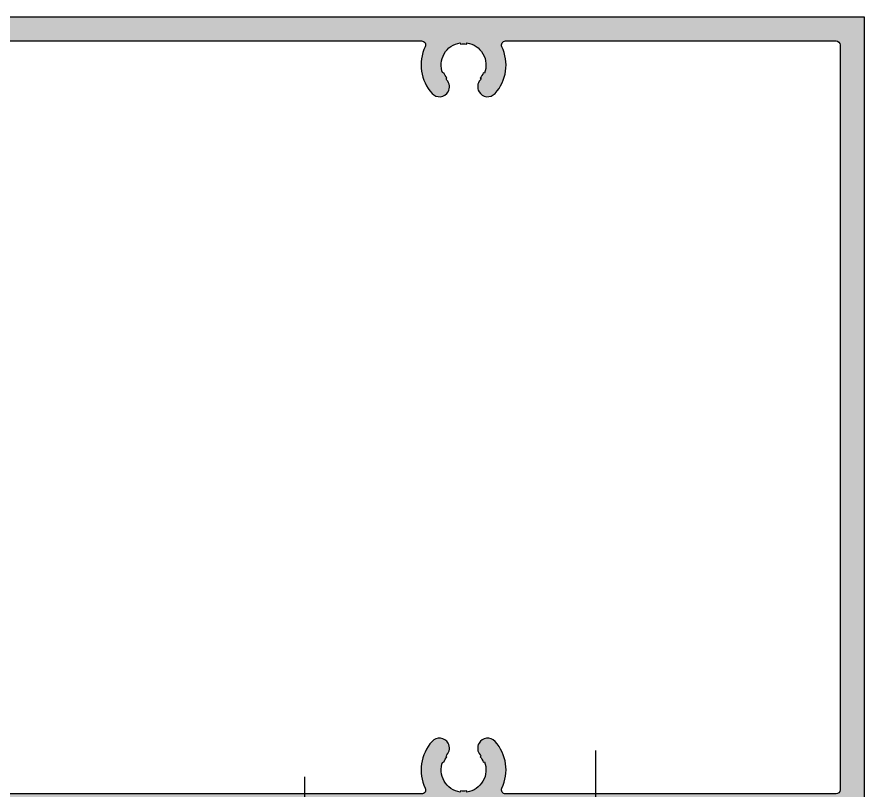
# Model space of a CAD drawing. Header units: millimetres. Extents: x 12351878 to 12381578, y 696206 to 738256.
# Drawn here: x 12356878.7 to 12356984.5, y 717282.3 to 717378.8 of the extents above; entities that cross this region are included whole.
import ezdxf

# ---------------------------------------------------------------- set-up
doc = ezdxf.new("R2010")
doc.units = ezdxf.units.MM
doc.header["$LTSCALE"] = 1000
doc.linetypes.add('CENTER2', pattern=[28.575000000000003, 19.05, -3.175, 3.175, -3.175])
for name, color, linetype in [('EXTRUSION1', 4, 'Continuous'), ('FASTENER', 191, 'Continuous'), ('SYMBOL', 7, 'Continuous'), ('型材断面填充', 254, 'Continuous')]:
    doc.layers.add(name, color=color, linetype=linetype)

# ---------------------------------------------------------------- blocks, each defined once
blk = doc.blocks.new('20211013-LC08')
at = {"layer": '型材断面填充', "linetype": 'ByBlock'}
h = blk.add_hatch(color=256, dxfattribs=at)
edge = h.paths.add_edge_path(flags=16)
edge.add_line((53.99997437780257, 46.99991090777621), (66.76642153254579, 46.99991090777621))
edge.add_arc((66.76642153254585, 46.49991090838004), 0.4999999993961737, -25.53322897587941, 90.00000000000648, ccw=False)
edge.add_arc((71.99996717384073, 43.99991090573047), 5.29999999998008, 154.4667710239566, 222.0225913319557)
edge.add_arc((68.99129939067411, 41.28874544225269), 1.250000000002382, 222.0225913320071, 330.0000000004406)
edge.add_arc((68.99129939069343, 41.28874544226588), 1.249999999992254, 329.9999999994743, 402.022591336981)
edge.add_arc((71.99996717367489, 43.99991090600588), 2.800000000023434, 218.519624259868, 222.0225913362116, ccw=False)
edge.add_line((69.80926146838101, 42.25611948702135), (69.92662070260485, 42.34953688445967))
edge.add_arc((71.99996717379726, 43.99991090580745), 2.649999999989746, 201.4803757469476, 218.5196242551439, ccw=False)
edge.add_line((69.53402811000342, 43.02952720149187), (69.39444665357223, 42.97459982200235))
edge.add_arc((71.99996717383682, 43.99991090576786), 2.800000000002193, 98.51962425416002, 201.4803757459715, ccw=False)
edge.add_line((71.58515235902087, 46.76901340828044), (71.60737458123913, 46.6206686313526))
edge.add_arc((71.9999671738351, 43.99991090576441), 2.649999999998381, 81.48037574577779, 98.51962425422221, ccw=False)
edge.add_line((72.39255976643108, 46.6206686313526), (72.41478198864934, 46.76901340826589))
edge.add_arc((71.99996717385912, 43.99991090577103), 2.799999999980847, -21.480375745893127, 81.48037574630712, ccw=False)
edge.add_line((74.60548769410525, 42.9745998220169), (74.46590623765587, 43.02952720149187))
edge.add_arc((71.99996717388338, 43.99991090575075), 2.649999999949123, 321.4803757457237, 338.51962425402405, ccw=False)
edge.add_line((74.07331364506899, 42.34953688445967), (74.19067287929283, 42.25611948702135))
edge.add_arc((71.99996717379962, 43.99991090575573), 2.800000000023606, 317.97740866787603, 321.48037574667705, ccw=False)
edge.add_arc((75.00863495696231, 41.28874544223761), 1.249999999978189, 137.9774086669787, 209.9999999994016)
edge.add_arc((75.00863495697794, 41.28874544228336), 1.250000000014605, 210.0000000008594, 317.9774086800728)
edge.add_arc((71.9999671737001, 43.99991090471462), 5.299999999374363, 317.9774086801028, 385.5332289805327)
edge.add_arc((77.23351281479674, 46.4999109077758), 0.5000000000004192, 89.99999999997073, 205.5332289806453, ccw=False)
edge.add_line((77.233512814797, 46.99991090777621), (144.7664220869701, 46.99991090778349))
edge.add_arc((144.7664220869692, 46.49991090838878), 0.49999999939471, -25.53322899462478, 89.99999999989899, ccw=False)
edge.add_arc((149.9999677274552, 43.99991090404657), 5.299999999981182, 154.4667710054444, 222.022591332005)
edge.add_arc((146.9912999442908, 41.28874544056467), 1.250000000002372, 222.0225913320076, 330.0000000004409)
edge.add_arc((146.9912999443055, 41.28874544058154), 1.249999999998106, 329.9999999994343, 402.0225913369612)
edge.add_arc((149.9999677271627, 43.99991090431307), 2.799999999919585, 218.5196242614343, 222.0225913377942, ccw=False)
edge.add_line((147.8092620219977, 42.25611948533333), (147.9266212562216, 42.34953688277164))
edge.add_arc((149.999967727414, 43.99991090411942), 2.649999999989757, 201.4803757469475, 218.5196242551437, ccw=False)
edge.add_line((147.5340286636201, 43.02952719980385), (147.3944472071889, 42.97459982031432))
edge.add_arc((149.9999677274535, 43.99991090407984), 2.80000000000218, 98.51962425415968, 201.4803757459716, ccw=False)
edge.add_line((149.5851529126376, 46.76901340659242), (149.6073751348558, 46.62066862966458))
edge.add_arc((149.9999677274518, 43.99991090407639), 2.649999999998381, 81.48037574577779, 98.51962425422221, ccw=False)
edge.add_line((150.3925603200478, 46.62066862966458), (150.414782542266, 46.76901340657787))
edge.add_arc((149.9999677274758, 43.99991090408301), 2.799999999980847, -21.480375745893127, 81.48037574630712, ccw=False)
edge.add_line((152.605488247722, 42.97459982032888), (152.4659067912726, 43.02952719981113))
edge.add_arc((149.9999677274726, 43.99991090406819), 2.649999999973993, 321.48037574600085, 338.5196242542779, ccw=False)
edge.add_line((152.0733141986857, 42.34953688277164), (152.1906734329095, 42.25611948533333))
edge.add_arc((149.9999677275356, 43.99991090407109), 2.799999999932391, 317.9774086663015, 321.48037574510306, ccw=False)
edge.add_arc((153.0086355105873, 41.28874544055289), 1.249999999986976, 137.9774086670961, 209.9999999993435)
edge.add_arc((153.0086355105909, 41.28874544059182), 1.250000000009618, 210.0000000008049, 317.9774086800838)
edge.add_arc((149.9999677273191, 43.99991090303279), 5.299999999371392, 317.9774086799838, 385.533228998954)
edge.add_arc((155.2335133676093, 46.49991090777562), 0.5000000000005931, 89.99999999995771, 205.5332289990933, ccw=False)
edge.add_line((155.2335133676097, 46.99991090777621), (196.4999677271699, 46.99991090777621))
edge.add_arc((196.4999677271699, 46.49991090777621), 0.5, 0, 90, ccw=False)
edge.add_line((196.9999677271699, 46.49991090777621), (196.9999677271699, -46.50008909222379))
edge.add_arc((196.4999677271699, -46.50008909222379), 0.5, -90, 0, ccw=False)
edge.add_line((196.4999677271699, -47.00008909222379), (155.2335133676133, -47.00008909222379))
edge.add_arc((155.2335133676156, -46.5000890922238), 0.4999999999999858, 154.4667710007965, 269.9999999997362, ccw=False)
edge.add_arc((149.9999677273393, -44.00008908745983), 5.299999999368604, 334.4667710007855, 402.0225913199562)
edge.add_arc((153.0086355106085, -41.28892362502452), 1.25000000001255, 42.02259131977456, 149.9999999989047)
edge.add_arc((153.0086355106077, -41.28892362497469), 1.249999999986926, 150.0000000008638, 222.0225913322514)
edge.add_arc((149.9999677273684, -44.00008908849994), 2.800000000076552, 38.519624252630024, 42.0225913315266, ccw=False)
edge.add_line((152.1906734329241, -42.25629766975908), (152.0733141987039, -42.34971506719739))
edge.add_arc((149.9999677274898, -44.00008908849453), 2.64999999997516, 21.48037574572578, 38.5196242539954, ccw=False)
edge.add_line((152.4659067912908, -43.02970538423688), (152.6054882477438, -42.97477800475463))
edge.add_arc((149.999967727488, -44.00008908850851), 2.799999999989722, -81.480375746135, 21.480375745816218, ccw=False)
edge.add_line((150.4147825422879, -46.76919159101089), (150.392560320066, -46.6208468140976))
edge.add_arc((149.99996772747, -44.0000890885167), 2.649999999991179, 261.4803757457545, 278.51962425424557, ccw=False)
edge.add_line((149.607375134874, -46.6208468140976), (149.5851529126594, -46.76919159102545))
edge.add_arc((149.9999677274742, -44.00008908850853), 2.800000000006301, 158.519624254157, 261.4803757458765, ccw=False)
edge.add_line((147.3944472072035, -42.97477800474735), (147.5340286636383, -43.02970538423688))
edge.add_arc((149.9999677274603, -44.00008908856869), 2.650000000021864, 141.48037574496, 158.5196242529483, ccw=False)
edge.add_line((147.9266212562397, -42.34971506720467), (147.8092620220159, -42.25629766976635))
edge.add_arc((149.9999677273904, -44.00008908887715), 2.800000000165182, 137.977408662924, 141.4803757391383, ccw=False)
edge.add_arc((146.9912999443307, -41.28892362501345), 1.249999999991446, 317.9774086631439, 390.000000000683)
edge.add_arc((146.9912999443087, -41.28892362498831), 1.249999999998, 29.99999999917895, 137.9774086679419)
edge.add_arc((149.9999677274575, -44.00008908847506), 5.299999999968509, 137.9774086678316, 205.5332289948497)
edge.add_arc((144.7664220870039, -46.50008909283704), 0.4999999993867543, -90.00000000053092, 25.53322899514751, ccw=False)
edge.add_line((144.7664220869992, -47.00008909222379), (77.23351281481882, -47.00008909222379))
edge.add_arc((77.23351281482384, -46.50008909222234), 0.5000000000014495, 154.4667710195427, 269.99999999942514, ccw=False)
edge.add_arc((71.99996717373301, -44.00008908917734), 5.299999999361121, 334.4667710195803, 402.0225913200348)
edge.add_arc((75.00863495699468, -41.2889236267477), 1.250000000014449, 42.02259132006964, 149.9999999990196)
edge.add_arc((75.00863495699092, -41.28892362669864), 1.249999999986662, 150.0000000008809, 222.0225913327392)
edge.add_arc((71.99996717384312, -44.00008909023255), 2.800000000014636, 38.51962425404338, 42.02259133269388, ccw=False)
edge.add_line((74.19067287930739, -42.2562976714762), (74.07331364508718, -42.3497150689218))
edge.add_arc((71.99996717389568, -44.00008909021628), 2.649999999955842, 21.48037574599772, 38.51962425425461, ccw=False)
edge.add_line((74.46590623767406, -43.029705385954), (74.60548769412708, -42.97477800647903))
edge.add_arc((71.99996717388368, -44.00008909023474), 2.799999999978886, -81.4803757463576, 21.48037574594349, ccw=False)
edge.add_line((72.41478198867117, -46.76919159272802), (72.3925597664529, -46.62084681581473))
edge.add_arc((71.99996717385511, -44.00008909022291), 2.650000000002241, 261.4803757457505, 278.5196242542495, ccw=False)
edge.add_line((71.60737458125732, -46.62084681581473), (71.5851523590427, -46.76919159274257))
edge.add_arc((71.9999671738575, -44.00008909022566), 2.800000000006301, 158.519624254157, 261.4803757458765, ccw=False)
edge.add_line((69.39444665358678, -42.97477800646448), (69.53402811002161, -43.029705385954))
edge.add_arc((71.99996717384359, -44.00008909028582), 2.650000000021877, 141.4803757449602, 158.5196242529484, ccw=False)
edge.add_line((69.92662070262304, -42.3497150689218), (69.8092614683992, -42.25629767148348))
edge.add_arc((71.99996717377765, -44.00008909059759), 2.800000000170301, 137.9774086629272, 141.4803757391351, ccw=False)
edge.add_arc((68.99129939071763, -41.28892362673096), 1.249999999988519, 317.9774086630466, 390.0000000007806)
edge.add_arc((68.99129939069567, -41.28892362671479), 1.24999999999945, 29.99999999963546, 137.9774086678739)
edge.add_arc((71.99996717385162, -44.00008909019645), 5.29999999997183, 137.9774086679079, 205.5332289760399)
edge.add_arc((66.76642153256729, -46.50008909283913), 0.4999999993919266, -89.9999999999626, 25.533228975726388, ccw=False)
edge.add_line((66.76642153256762, -47.00008909223106), (53.99997437780257, -47.00008909222379))
edge.add_arc((53.99997437780257, -46.50008909222379), 0.5, 180, 270, ccw=False)
edge.add_line((53.49997437780257, -46.50008909222379), (53.49997437780257, -41.04928275360726))
edge.add_arc((52.99997437780586, -41.04928275360934), 0.4999999999967102, 2.385670455487852e-10, 60.25511870350346)
edge.add_line((53.24804384697927, -40.61516118254804), (48.75187982433636, -38.04592459819105))
edge.add_arc((48.99994929351042, -37.61180302713355), 0.4999999999937293, 179.9999999998022, 240.2551187032219, ccw=False)
edge.add_line((48.49994929351669, -37.61180302713183), (48.49994929351669, -21.42003070778446))
edge.add_line((48.49994929351669, -21.42003070778446), (51.49994818768027, -19.42003352999745))
edge.add_line((51.49994818768027, -19.42003352999745), (51.49995242101431, -10.58014171368268))
edge.add_line((51.49995242101431, -10.58014171368268), (48.49994929351669, -8.580141713682679))
edge.add_line((48.49994929351669, -8.580141713682679), (48.49994929351669, 37.61162484268425))
edge.add_arc((48.99994929351669, 37.61162484268026), 0.5, 119.74488129671559, 179.9999999995432, ccw=False)
edge.add_line((48.75187982433999, 38.04574641374347), (53.24804384697927, 40.61498299810046))
edge.add_arc((52.99997437780144, 41.04910456916433), 0.5000000000011351, 299.7448812967912, 359.9999999994675)
edge.add_line((53.49997437780257, 41.04910456915968), (53.49997437780257, 46.49991090777621))
edge.add_arc((53.99997437780257, 46.49991090777621), 0.5, 90, 180, ccw=False)
edge = h.paths.add_edge_path()
edge.add_arc((46.49994929364766, -48.0000890923402), 1, 89.99999999583122, 180, ccw=False)
edge.add_line((46.49994929372042, -47.0000890923402), (46.69997437796701, -47.00008909235476))
edge.add_arc((46.69997437795246, -47.30008909233584), 0.2999999999810825, 1.3895942174713127e-09, 89.99999999722081, ccw=False)
edge.add_line((46.99997437793354, -47.30008909232856), (46.99997437793354, -48.00008909235476))
edge.add_arc((47.49997437792626, -48.00008909234748), 0.499999999992724, 180.0000000008338, 270.0000000008338)
edge.add_line((47.49997437793354, -48.5000890923402), (48.61719215938865, -48.5000890923402))
edge.add_arc((48.61719215939673, -48.00008909234897), 0.4999999999912319, 269.9999999990742, 299.7448812962232)
edge.add_line((48.86526162856535, -48.4342106634067), (50.24804384711024, -47.64404939566157))
edge.add_arc((49.99997437793566, -47.20992782459959), 0.4999999999978795, 299.7448812965748, 359.9999999996841)
edge.add_line((50.49997437793354, -47.20992782460235), (50.49997437793354, -42.79025036010717))
edge.add_arc((49.9999743779349, -42.79025036010413), 0.4999999999986429, 359.9999999996523, 420.2551187019345)
edge.add_line((50.24804384712115, -42.35612878904794), (48.86526162856899, -41.56596752128098))
edge.add_arc((48.61719215938529, -42.00008909234027), 0.5000000000000704, 60.25511870236548, 90.00000000003176)
edge.add_line((48.61719215938501, -41.5000890923402), (47.49997437793354, -41.50008909235476))
edge.add_arc((47.49997437793354, -42.00008909235476), 0.5, 90, 180)
edge.add_line((46.99997437793354, -42.00008909235476), (46.99997437792626, -42.70008909238095))
edge.add_arc((46.69997437794154, -42.70008909238459), 0.2999999999847205, -90.00000000347399, 6.947971087356564e-10, ccw=False)
edge.add_line((46.69997437792335, -43.00008909236931), (46.49994929357854, -43.00008909235476))
edge.add_arc((46.49994929365298, -42.0000890923528), 1.000000000001954, 180.0000423202709, 269.9999999957347, ccw=False)
edge.add_line((45.4999492936513, -42.00008983098087), (45.49993062815338, -16.72968895944359))
edge.add_arc((45.6999306281559, -16.72968881171758), 0.2000000000025727, 60.88226258502402, 180.0000423203843, ccw=False)
edge.add_line((45.79725179941306, -16.55496448706253), (48.20262716152502, -17.89475474253413))
edge.add_arc((48.29994833278484, -17.72003041788361), 0.1999999999999119, 240.8822625837279, 359.9999584659344)
edge.add_line((48.4999483327847, -17.72003056286485), (48.49995227616455, -12.28014185873326))
edge.add_arc((48.29995227616417, -12.28014171375392), 0.200000000000432, 359.9999584664794, 479.1177374160187)
edge.add_line((48.20263110490487, -12.10541738910251), (45.79727371288027, -13.44519763524295))
edge.add_arc((45.69995254162206, -13.27047331058973), 0.2000000000014782, 180.0000089597035, 299.11773741549325, ccw=False)
edge.add_line((45.49995254162059, -13.270473341865), (45.49994929364766, 7.499917070163065))
edge.add_arc((44.99994929364765, 7.499916991975633), 0.5000000000000132, 8.959619687905531e-06, 90.00001743023843)
edge.add_line((44.99994914154013, 7.999916991975624), (24.99994914161289, 7.9999109076889))
edge.add_arc((24.99994929372225, 7.499910907687092), 0.5000000000018305, 90.00001743044888, 179.9999999997929)
edge.add_line((24.49994929372042, 7.4999109076889), (24.49994929372042, 4.9999109076889))
edge.add_arc((24.99994929372042, 4.9999109076889), 0.5, 180, 270)
edge.add_line((24.99994929372042, 4.4999109076889), (26.99994929372042, 4.4999109076889))
edge.add_arc((26.99994929372042, 3.9999109076889), 0.5, 0, 90, ccw=False)
edge.add_line((27.49994929372042, 3.9999109076889), (27.49994929372042, 2.9999109076889))
edge.add_arc((26.99994929372042, 2.9999109076889), 0.5, -90, 0, ccw=False)
edge.add_line((26.99994929372042, 2.4999109076889), (22.99994929372042, 2.4999109076889))
edge.add_arc((22.99994929372042, 2.9999109076889), 0.5, 180, 270, ccw=False)
edge.add_line((22.49994929372042, 2.9999109076889), (22.49994929372042, 7.4999109076889))
edge.add_arc((21.99994929372042, 7.4999109076889), 0.5, 0, 90)
edge.add_line((21.99994929372042, 7.9999109076889), (2.49994929372042, 7.9999109076889))
edge.add_arc((2.49994929372042, 7.4999109076889), 0.5, 90, 180)
edge.add_line((1.99994929372042, 7.4999109076889), (1.99994929372042, 5.9999109076889))
edge.add_arc((2.49994929372042, 5.9999109076889), 0.5, 180, 270)
edge.add_line((2.49994929372042, 5.4999109076889), (4.49994929372042, 5.4999109076889))
edge.add_arc((4.49994929372042, 4.9999109076889), 0.5, 0, 90, ccw=False)
edge.add_line((4.99994929372042, 4.9999109076889), (4.99994929372042, 3.9999109076889))
edge.add_arc((4.49994929372042, 3.9999109076889), 0.5, -90, 0, ccw=False)
edge.add_line((4.49994929372042, 3.4999109076889), (0.4999492937204195, 3.4999109076889))
edge.add_arc((0.4999492937204195, 3.9999109076889), 0.5, 180, 270, ccw=False)
edge.add_line((-5.070627958048135e-05, 3.9999109076889), (-5.070627594250254e-05, 10.4999109076889))
edge.add_arc((0.4999492937240599, 10.4999109076889), 0.5000000000000024, 90.00000795535311, 180.0000000000002, ccw=False)
edge.add_line((0.4999492243005079, 10.9999109076889), (44.9999493647083, 10.99991403184686))
edge.add_arc((44.99994929528475, 11.49991403185049), 0.500000000003641, 270.0000079553528, 359.9999999995833)
edge.add_line((45.49994929528839, 11.49991403184686), (45.49994929528839, 41.9999087591641))
edge.add_arc((46.49994929528839, 41.9999087591641), 1, 89.99999999583122, 180, ccw=False)
edge.add_line((46.49994929536115, 42.9999087591641), (46.69997437960774, 42.99990875914955))
edge.add_arc((46.69997437958227, 42.69990875916483), 0.2999999999847205, -6.947971087356564e-10, 89.99999999513642, ccw=False)
edge.add_line((46.99997437956699, 42.69990875916119), (46.99997437957427, 41.999908759135))
edge.add_arc((47.49997437957427, 41.999908759135), 0.5, 180, 270)
edge.add_line((47.49997437957427, 41.499908759135), (48.61719216102574, 41.499908759135))
edge.add_arc((48.61719216102602, 41.99990875913507), 0.500000000000071, 269.9999999999682, 299.7448812976345)
edge.add_line((48.86526163020972, 41.56578718807577), (50.24804384876188, 42.35594845584274))
edge.add_arc((49.99997437957563, 42.79007002689892), 0.4999999999986436, 299.7448812980655, 360.0000000003477)
edge.add_line((50.49997437957427, 42.79007002690196), (50.49997437957427, 47.20974749139714))
edge.add_arc((49.99997437957639, 47.20974749139438), 0.4999999999978826, 3.159181354017461e-10, 60.25511870342519)
edge.add_line((50.24804384875097, 47.64386906245636), (48.86526163020608, 48.43403033020149))
edge.add_arc((48.61719216103746, 47.99990875914376), 0.4999999999912326, 60.25511870377674, 90.0000000009258)
edge.add_line((48.61719216102938, 48.499908759135), (47.49997437957427, 48.499908759135))
edge.add_arc((47.49997437957427, 47.999908759135), 0.5, 90, 180)
edge.add_line((46.99997437957427, 47.999908759135), (46.99997437957427, 47.29990875912335))
edge.add_arc((46.69997437958591, 47.29990875912335), 0.2999999999883585, -90.00000000416878, 0, ccw=False)
edge.add_line((46.69997437956408, 46.999908759135), (46.49997437950151, 46.99990875914955))
edge.add_arc((46.49997437957426, 47.99990875914954), 0.9999999999999929, 180.0000000008334, 269.9999999958316, ccw=False)
edge.add_line((45.49997437957427, 47.999908759135), (45.49997437954516, 49.99991090743424))
edge.add_line((45.49997437954516, 49.99991090743424), (199.9999677273008, 49.999910907718))
edge.add_line((199.9999677273008, 49.999910907718), (199.9999677273008, -50.000089092282))
edge.add_line((199.9999677273008, -50.000089092282), (45.49997437790444, -50.000089092282))
edge.add_line((45.49997437790444, -50.000089092282), (45.49994929364766, -48.0000890923402))
at = {"color": 0, "linetype": 'ByBlock', "elevation": -4.022694582720726e-08}
for points in [[(45.49994929364766, -48.0000890923402, -0.4142135623944058), (46.49994929372042, -47.0000890923402), (46.69997437796701, -47.00008909235476, -0.4142135623517843), (46.99997437793354, -47.30008909232856), (46.99997437793354, -48.00008909235476, 0.414213562373095), (47.49997437793354, -48.5000890923402), (48.61719215938865, -48.5000890923402, 0.1305202039166724), (48.86526162856535, -48.4342106634067), (50.24804384711024, -47.64404939566157, 0.2691426359081674), (50.49997437793354, -47.20992782460235), (50.49997437793354, -42.79025036010717, 0.269142635904296), (50.24804384712115, -42.35612878904794), (48.86526162856899, -41.56596752128098, 0.130520203918967), (48.61719215938501, -41.5000890923402), (47.49997437793354, -41.50008909235476, 0.414213562373095), (46.99997437793354, -42.00008909235476), (46.99997437792626, -42.70008909238095, -0.4142135623944058), (46.69997437792335, -43.00008909236931), (46.49994929357854, -43.00008909235476, -0.4142133460121555), (45.4999492936513, -42.00008983098087), (45.49993062815338, -16.72968895944359, -0.5722290760880104), (45.79725179941306, -16.55496448706253), (48.20262716152502, -17.89475474253413, 0.5722285904042371), (48.4999483327847, -17.72003056286485), (48.49995227616455, -12.28014185873326, 0.5722290715364698), (48.20263110490487, -12.10541738910251), (45.79727371288027, -13.44519763524295, -0.5722287790728575), (45.49995254162059, -13.270473341865), (45.49994929364766, 7.499917070163065, 0.4142136056744826), (44.99994914154013, 7.999916991975624), (24.99994914161289, 7.9999109076889, 0.4142134732684375), (24.49994929372042, 7.4999109076889), (24.49994929372042, 4.9999109076889, 0.414213562373095), (24.99994929372042, 4.4999109076889), (26.99994929372042, 4.4999109076889, -0.414213562373095), (27.49994929372042, 3.9999109076889), (27.49994929372042, 2.9999109076889, -0.414213562373095), (26.99994929372042, 2.4999109076889), (22.99994929372042, 2.4999109076889, -0.414213562373095), (22.49994929372042, 2.9999109076889), (22.49994929372042, 7.4999109076889, 0.414213562373095), (21.99994929372042, 7.9999109076889), (2.49994929372042, 7.9999109076889, 0.414213562373095), (1.99994929372042, 7.4999109076889), (1.99994929372042, 5.9999109076889, 0.414213562373095), (2.49994929372042, 5.4999109076889), (4.49994929372042, 5.4999109076889, -0.414213562373095), (4.99994929372042, 4.9999109076889), (4.99994929372042, 3.9999109076889, -0.414213562373095), (4.49994929372042, 3.4999109076889), (0.4999492937204195, 3.4999109076889, -0.414213562373095), (-5.070627958048135e-05, 3.9999109076889), (-5.070627594250254e-05, 10.4999109076889, -0.4142135217057218), (0.4999492243005079, 10.9999109076889), (44.9999493647083, 10.99991403184686, 0.4142135217035907), (45.49994929528839, 11.49991403184686), (45.49994929528839, 41.9999087591641, -0.414213562394405), (46.49994929536115, 42.9999087591641), (46.69997437960774, 42.99990875914955, -0.414213562351785), (46.99997437956699, 42.69990875916119), (46.99997437957427, 41.999908759135, 0.414213562373095), (47.49997437957427, 41.499908759135), (48.61719216102574, 41.499908759135, 0.130520203918967), (48.86526163020972, 41.56578718807577), (50.24804384876188, 42.35594845584274, 0.2691426359042959), (50.49997437957427, 42.79007002690196), (50.49997437957427, 47.20974749139714, 0.2691426359081674), (50.24804384875097, 47.64386906245636), (48.86526163020608, 48.43403033020149, 0.1305202039166723), (48.61719216102938, 48.499908759135), (47.49997437957427, 48.499908759135, 0.414213562373095), (46.99997437957427, 47.999908759135), (46.99997437957427, 47.29990875912335, -0.4142135623944066), (46.69997437956408, 46.999908759135), (46.49997437950151, 46.99990875914955, -0.4142135623475247), (45.49997437957427, 47.999908759135), (45.49997437954516, 49.99991090743424), (199.9999677273008, 49.999910907718), (199.9999677273008, -50.000089092282), (45.49997437790444, -50.000089092282)], [(53.99997437780257, 46.99991090777621), (66.76642153254579, 46.99991090777621, -0.5516495922746322), (67.21758925974791, 46.28439366701059, 0.3036126776929656), (68.0626982230242, 40.45196597820905, 0.5094012912317363), (70.07383114541153, 40.66374544225982, 0.3250286796900571), (69.91990055826318, 42.12552490638336, -0.01528576763135572), (69.80926146838101, 42.25611948702135), (69.92662070260485, 42.34953688445967, -0.07448503859026177), (69.53402811000342, 43.02952720149187), (69.39444665357223, 42.97459982200235, -0.482131661328402), (71.58515235902087, 46.76901340828044), (71.60737458123913, 46.6206686313526, -0.07448503859135058), (72.39255976643108, 46.6206686313526), (72.41478198864934, 46.76901340826589, -0.4821316613304922), (74.60548769410525, 42.9745998220169), (74.46590623765587, 43.02952720149187, -0.07448503859071826), (74.07331364506899, 42.34953688445967), (74.19067287929283, 42.25611948702135, -0.01528576764208109), (74.08003378934518, 42.1255249062815, 0.3250286796655306), (73.92610320224412, 40.66374544225982, 0.5094012912909773), (75.93723612481335, 40.45196597842732, 0.3036126776568941), (76.78234508706737, 46.28439366610837, -0.5516495923018961), (77.233512814797, 46.99991090777621), (144.7664220869701, 46.99991090778349, -0.5516495923807181), (145.2175898140995, 46.28439366687235, 0.3036126777814218), (146.0626987766409, 40.45196597652102, 0.5094012912317363), (148.0738316990282, 40.6637454405718, 0.3250286796901563), (147.9199011118799, 42.12552490470262, -0.0152857676314269), (147.8092620219977, 42.25611948533333), (147.9266212562216, 42.34953688277164, -0.07448503859026177), (147.5340286636201, 43.02952719980385), (147.3944472071889, 42.97459982031432, -0.482131661328402), (149.5851529126376, 46.76901340659242), (149.6073751348558, 46.62066862966458, -0.07448503859135051), (150.3925603200478, 46.62066862966458), (150.414782542266, 46.76901340657787, -0.4821316613304922), (152.605488247722, 42.97459982032888), (152.4659067912726, 43.02952719981113, -0.07448503859061623), (152.0733141986857, 42.34953688277164), (152.1906734329095, 42.25611948533333, -0.01528576764208331), (152.0800343429619, 42.12552490460075, 0.3250286796646886), (151.9261037558608, 40.6637454405718, 0.5094012912913376), (153.9372366784228, 40.4519659767393, 0.3036126777452485), (154.7823456399492, 46.28439366596285, -0.5516495924069597), (155.2335133676097, 46.99991090777621), (196.4999677271699, 46.99991090777621, -0.414213562373095), (196.9999677271699, 46.49991090777621), (196.9999677271699, -46.50008909222379, -0.414213562373095), (196.4999677271699, -47.00008909222379), (155.2335133676133, -47.00008909222379, -0.5516495924058413), (154.7823456399565, -46.28457185041043, 0.3036126777462038), (153.9372366784446, -40.45214416117233, 0.5094012912905193), (151.926103755879, -40.66392362499755, 0.3250286796605349), (152.0800343429728, -42.12570308901195, -0.01528576764249802), (152.1906734329241, -42.25629766975908), (152.0733141987039, -42.34971506719739, -0.074485038590583), (152.4659067912908, -43.02970538423688), (152.6054882477438, -42.97477800475463, -0.4821316613291534), (150.4147825422879, -46.76919159101089), (150.392560320066, -46.6208468140976, -0.0744850385915551), (149.607375134874, -46.6208468140976), (149.5851529126594, -46.76919159102545, -0.4821316613279064), (147.3944472072035, -42.97477800474735), (147.5340286636383, -43.02970538423688, -0.0744850385893488), (147.9266212562397, -42.34971506720467), (147.8092620220159, -42.25629766976635, -0.0152857676307917), (147.9199011119017, -42.12570308912836, 0.3250286796902154), (148.0738316990464, -40.66392362500483, 0.5094012912335459), (146.0626987766627, -40.45214416094677, 0.3036126777836012), (145.2175898141249, -46.28457185131992, -0.5516495923872767), (144.7664220869992, -47.00008909222379), (77.23351281481882, -47.00008909222379, -0.5516495922973828), (76.78234508709284, -46.28457185055595, 0.3036126776570114), (75.9372361248279, -40.45214416288945, 0.5094012912895279), (73.92610320226231, -40.66392362672195, 0.3250286796628074), (74.08003378936337, -42.12570309074363, -0.01528576764142399), (74.19067287930739, -42.2562976714762), (74.07331364508718, -42.3497150689218, -0.07448503859052753), (74.46590623767406, -43.029705385954), (74.60548769412708, -42.97477800647903, -0.4821316613310349), (72.41478198867117, -46.76919159272802), (72.3925597664529, -46.62084681581473, -0.07448503859158971), (71.60737458125732, -46.62084681581473), (71.5851523590427, -46.76919159274257, -0.4821316613279064), (69.39444665358678, -42.97477800646448), (69.53402811002161, -43.029705385954, -0.0744850385893488), (69.92662070262304, -42.3497150689218), (69.8092614683992, -42.25629767148348, -0.01528576763076372), (69.91990055828501, -42.12570309084549, 0.325028679691156), (70.07383114542972, -40.66392362672195, 0.5094012912306646), (68.06269822304967, -40.45214416267117, 0.3036126776935992), (67.2175892597661, -46.28457185147272, -0.551649592273514), (66.76642153256762, -47.00008909223106), (53.99997437780257, -47.00008909222379, -0.414213562373095), (53.49997437780257, -46.50008909222379), (53.49997437780257, -41.04928275360726, 0.2691426359088933), (53.24804384697927, -40.61516118254804), (48.75187982433636, -38.04592459819105, -0.2691426359096191), (48.49994929351669, -37.61180302713183), (48.49994929351669, -21.42003070778446), (51.49994818768027, -19.42003352999745), (51.49995242101431, -10.58014171368268), (48.49994929351669, -8.580141713682679), (48.49994929351669, 37.61162484268425, -0.2691426359068476), (48.75187982433999, 38.04574641374347), (53.24804384697927, 40.61498299810046, 0.2691426359061396), (53.49997437780257, 41.04910456915968), (53.49997437780257, 46.49991090777621, -0.414213562373095)]]:
    blk.add_lwpolyline(points, format="xyb", close=True, dxfattribs=at)
blk = doc.blocks.new('*U52')
at = {"linetype": 'CENTER2', "ltscale": 0.5}
blk.add_line((0, 5.682552812322683), (0, -12.18191840410441), dxfattribs=at)
at = {"color": 0, "linetype": 'ByBlock'}
blk.add_lwpolyline([(-0.6749999999992724, 2.506874680595502), (-1.174999999999272, 3.599999999998545), (-2.999999999998181, 3.600000000002183, 0.4142135623730951), (-5.399999999999636, 1.200000000000728), (-5.399999999999636, 0), (5.399999999999636, 0), (5.400000000001455, 1.19999999999709, 0.4142135623730951), (3.000000000001819, 3.599999999998545), (1.174999999999272, 3.599999999998545), (0.6749999999992724, 2.506874680595502)], format="xyb", close=True, dxfattribs=at)
blk = doc.blocks.new('*U137')
at = {"layer": 'FASTENER', "xscale": 0.6666666666666666, "yscale": 0.6666666666666666, "zscale": 0.6666666666666666}
blk.add_blockref('*U52', (20.19258240355703, 3), dxfattribs=at)
blk = doc.blocks.new('*U133')
at = {"linetype": 'CENTER2', "ltscale": 0.5}
blk.add_line((0, 5.682552812322683), (0, -13.72271173098998), dxfattribs=at)
at = {"color": 0, "linetype": 'ByBlock'}
blk.add_lwpolyline([(-0.6749999999992724, 2.506874680595502), (-1.174999999999272, 3.599999999998545), (-2.999999999998181, 3.600000000002183, 0.4142135623730951), (-5.399999999999636, 1.200000000000728), (-5.399999999999636, 0), (5.399999999999636, 0), (5.400000000001455, 1.19999999999709, 0.4142135623730951), (3.000000000001819, 3.599999999998545), (1.174999999999272, 3.599999999998545), (0.6749999999992724, 2.506874680595502)], format="xyb", close=True, dxfattribs=at)
blk = doc.blocks.new('*U142')
at = {"layer": 'FASTENER', "xscale": -0.8333333333333337, "yscale": 0.8333333333333337, "zscale": 0.8333333333333337, "rotation": 269.9999999999745}
blk.add_blockref('*U133', (2.999999990861397, 33.5), dxfattribs=at)
blk = doc.blocks.new('apqs03')
at = {"color": 0, "linetype": 'ByBlock', "xscale": -1, "rotation": 90}
blk.add_blockref('*U142', (3386.993281790987, -994.1455035227118, 1.973655633294977e-09), dxfattribs=at)
at = {"linetype": 'ByBlock', "xscale": -1, "rotation": 180}
blk.add_blockref('*U137', (3296.993281790987, -994.1455035343533, 1.973655633294977e-09), dxfattribs=at)
at = {"layer": 'EXTRUSION1'}
blk.add_blockref('20211013-LC08', (3186.999994784594, -944.1454144302988, 4.220060146050224e-08), dxfattribs=at)

msp = doc.modelspace()

# ---------------------------------------------------------------- block references
at = {"layer": 'SYMBOL'}
msp.add_blockref('apqs03', (12353597.50000522, 718272.9283430666), dxfattribs=at)

doc.saveas('drawing.dxf')
